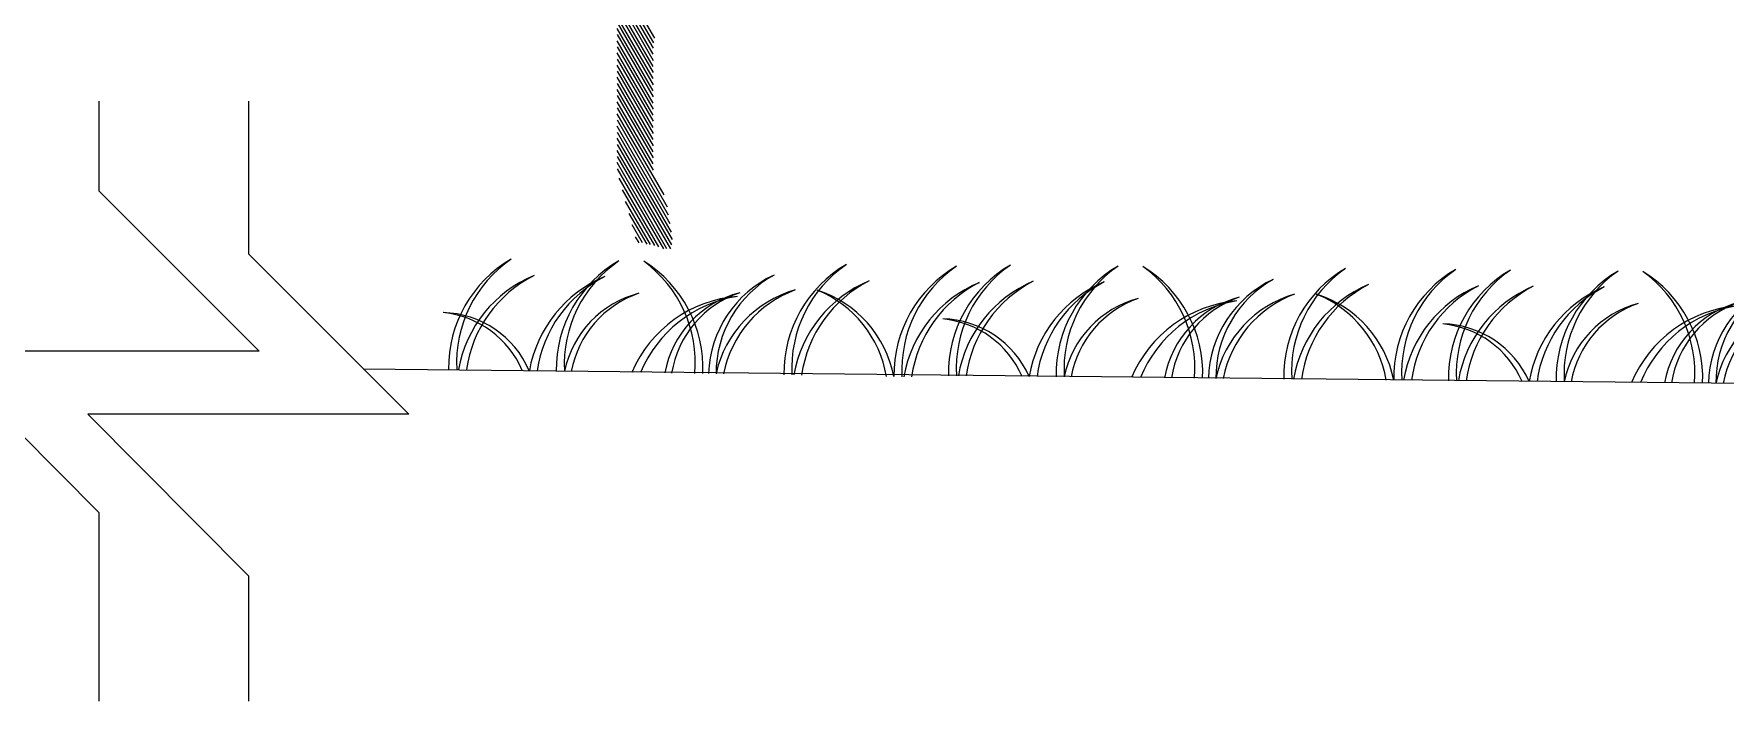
# Model space of a CAD drawing. Header units: millimetres. Extents: x 3633 to 4629, y 3430 to 3787.
# Drawn here: x 3876.08 to 3893, y 3584.71 to 3591.39 of the extents above; entities that cross this region are included whole.
import ezdxf

# ---------------------------------------------------------------- set-up
doc = ezdxf.new("R2010")
doc.units = ezdxf.units.MM

# ---------------------------------------------------------------- blocks, each defined once
blk = doc.blocks.new('z_3')
at = {"color": 0}
blk.add_line((-364.65, 1158.7), (-124.55, 743.25), dxfattribs=at)
for points in [[(-306.2, 1707.55), (-116.9, 1379.75)], [(-336.7, 1598.3), (-124.55, 1231.1)], [(-124.55, 1271.75), (-329.1, 1624.95)], [(-321.45, 1652.9), (-124.55, 1312.45)], [(-120.7, 1348), (-313.85, 1680.9)], [(-364.65, 1483.95), (-124.55, 1068.5)], [(-124.55, 1109.15), (-359.55, 1515.7)], [(-351.95, 1542.4), (-124.55, 1149.8)], [(-124.55, 1190.45), (-344.3, 1570.35)], [(-124.55, 1027.85), (-364.65, 1443.3)], [(-364.65, 1402.65), (-124.55, 987.2)], [(-124.55, 946.55), (-364.65, 1362)], [(-364.65, 1321.3), (-124.55, 905.85)], [(-124.55, 865.2), (-364.65, 1280.65)], [(-364.65, 1240), (-124.55, 824.55)], [(-124.55, 783.9), (-364.65, 1199.35)], [(-124.55, 702.6), (-364.65, 1118.05)], [(-364.65, 1077.4), (-124.55, 661.95)], [(-124.55, 621.3), (-364.65, 1036.75)], [(-364.65, 996.1), (-124.55, 580.6)], [(-124.55, 539.95), (-364.65, 955.4)], [(-364.65, 914.75), (-124.55, 499.3)], [(-52.1, 334.15), (-364.65, 874.1)], [(-364.65, 833.45), (-30.5, 255.35)], [(-21.6, 198.2), (-364.65, 792.8)], [(-364.65, 752.15), (-12.7, 142.3)], [(-2.55, 86.4), (-364.65, 711.5)], [(-364.65, 670.85), (2.5, 36.85)], [(0, 0), (-364.65, 630.15)], [(-364.65, 589.5), (-8.9, -25.4)], [(-33.05, -25.4), (-364.65, 548.85)], [(-364.65, 508.2), (-55.9, -25.4)], [(-86.4, -12.7), (-351.95, 445.95)], [(-330.35, 367.2), (-115.65, -2.55)], [(-143.6, 3.8), (-308.75, 289.7)], [(-287.15, 210.9), (-167.7, 6.35)], [(-196.95, 15.25), (-265.55, 133.4)], [(-243.95, 54.65), (-221.1, 15.25)]]:
    blk.add_lwpolyline(points, dxfattribs=at)
blk = doc.blocks.new('grass')
at = {"color": 0}
for centre, radius, start, end in [((283.4, 7.6), 250.6, 120.9153, 181.7436), ((299.1, 17.8), 250.6, 125.1975, 184.082), ((498.8, 7.6), 250.6, 120.9153, 181.7436), ((514.5, 17.8), 250.6, 125.1975, 184.082), ((290.9, 7.6), 250.6, 358.2564, 59.0847), ((275.2, 17.8), 250.6, 355.918, 54.8025), ((953.9, 7.6), 250.6, 120.9153, 181.7436), ((969.6, 17.8), 250.6, 125.1975, 184.082), ((1174, 7.6), 250.6, 120.9153, 181.7436), ((1189.7, 17.8), 250.6, 125.1975, 184.082), ((300.2, -39.5), 250.6, 113.3716, 170.93), ((317.1, -31.4), 250.6, 117.6539, 172.7928), ((441.8, -39.5), 250.6, 113.3716, 170.93), ((458.7, -31.4), 250.6, 117.6539, 172.7928), ((778.4, -4.1), 225.6, 115.7068, 178.9593), ((793.3, 3.8), 225.6, 119.989, 180.9593), ((788.6, -45.9), 225.6, 106.7576, 168.2484), ((804.6, -40.5), 225.6, 111.0398, 169.6613), ((970.7, -39.5), 250.6, 113.3716, 170.93), ((987.6, -31.4), 250.6, 117.6539, 172.7928), ((702.6, -45.9), 225.6, 11.7516, 73.2424), ((686.6, -40.5), 225.6, 10.3387, 68.9602), ((1190.7, -39.5), 250.6, 113.3716, 170.93), ((1207.6, -31.4), 250.6, 117.6539, 172.7928), ((465.3, -38.9), 204.5, 105.3788, 169.0232), ((479.8, -34.3), 204.5, 109.661, 170.3333), ((631.6, -94.2), 250.6, 95.3506, 157.9162), ((650.1, -91.8), 250.6, 99.6328, 158.5173), ((666.7, -34.5), 204.5, 105.3788, 170.2977), ((681.3, -29.9), 204.5, 109.661, 171.6027), ((18.2, -79.9), 193.4, 24.414, 89.3231), ((3.8, -79.2), 193.4, 24.1831, 85.0409)]:
    blk.add_arc(centre, radius, start, end, dxfattribs=at)

msp = doc.modelspace()

# ---------------------------------------------------------------- linework, layer by layer
at = {"color": 0, "lineweight": -3, "ltscale": 0.5}
for points in [[(3876.734, 3590.71), (3876.734, 3589.814), (3878.338, 3588.21), (3875.13, 3588.21), (3876.734, 3586.596), (3876.734, 3584.71)], [(3878.229, 3590.71), (3878.229, 3589.183), (3879.833, 3587.579), (3876.625, 3587.579), (3878.229, 3585.965), (3878.229, 3584.71)]]:
    msp.add_lwpolyline(points, dxfattribs=at)
at = {"color": 0}
msp.add_lwpolyline([(3879.377, 3588.035), (3936.515, 3587.439)], dxfattribs=at)

# ---------------------------------------------------------------- block references
at = {"color": 0, "xscale": 0.0015, "yscale": 0.0015, "zscale": 0.0015}
msp.add_blockref('z_3', (3882.464, 3589.273), dxfattribs=at)
at = {"color": 0, "xscale": 0.005000000000000001, "yscale": 0.005000000000000001, "zscale": 0.005000000000000001}
for p, rotation in [((3880.067, 3588.031), 359.0794836376701), ((3885.065, 3587.967), 359.4296887973038), ((3890.065, 3587.917), 359.4296887973038)]:
    msp.add_blockref('grass', p, dxfattribs=dict(at, rotation=rotation))

doc.saveas('drawing.dxf')
